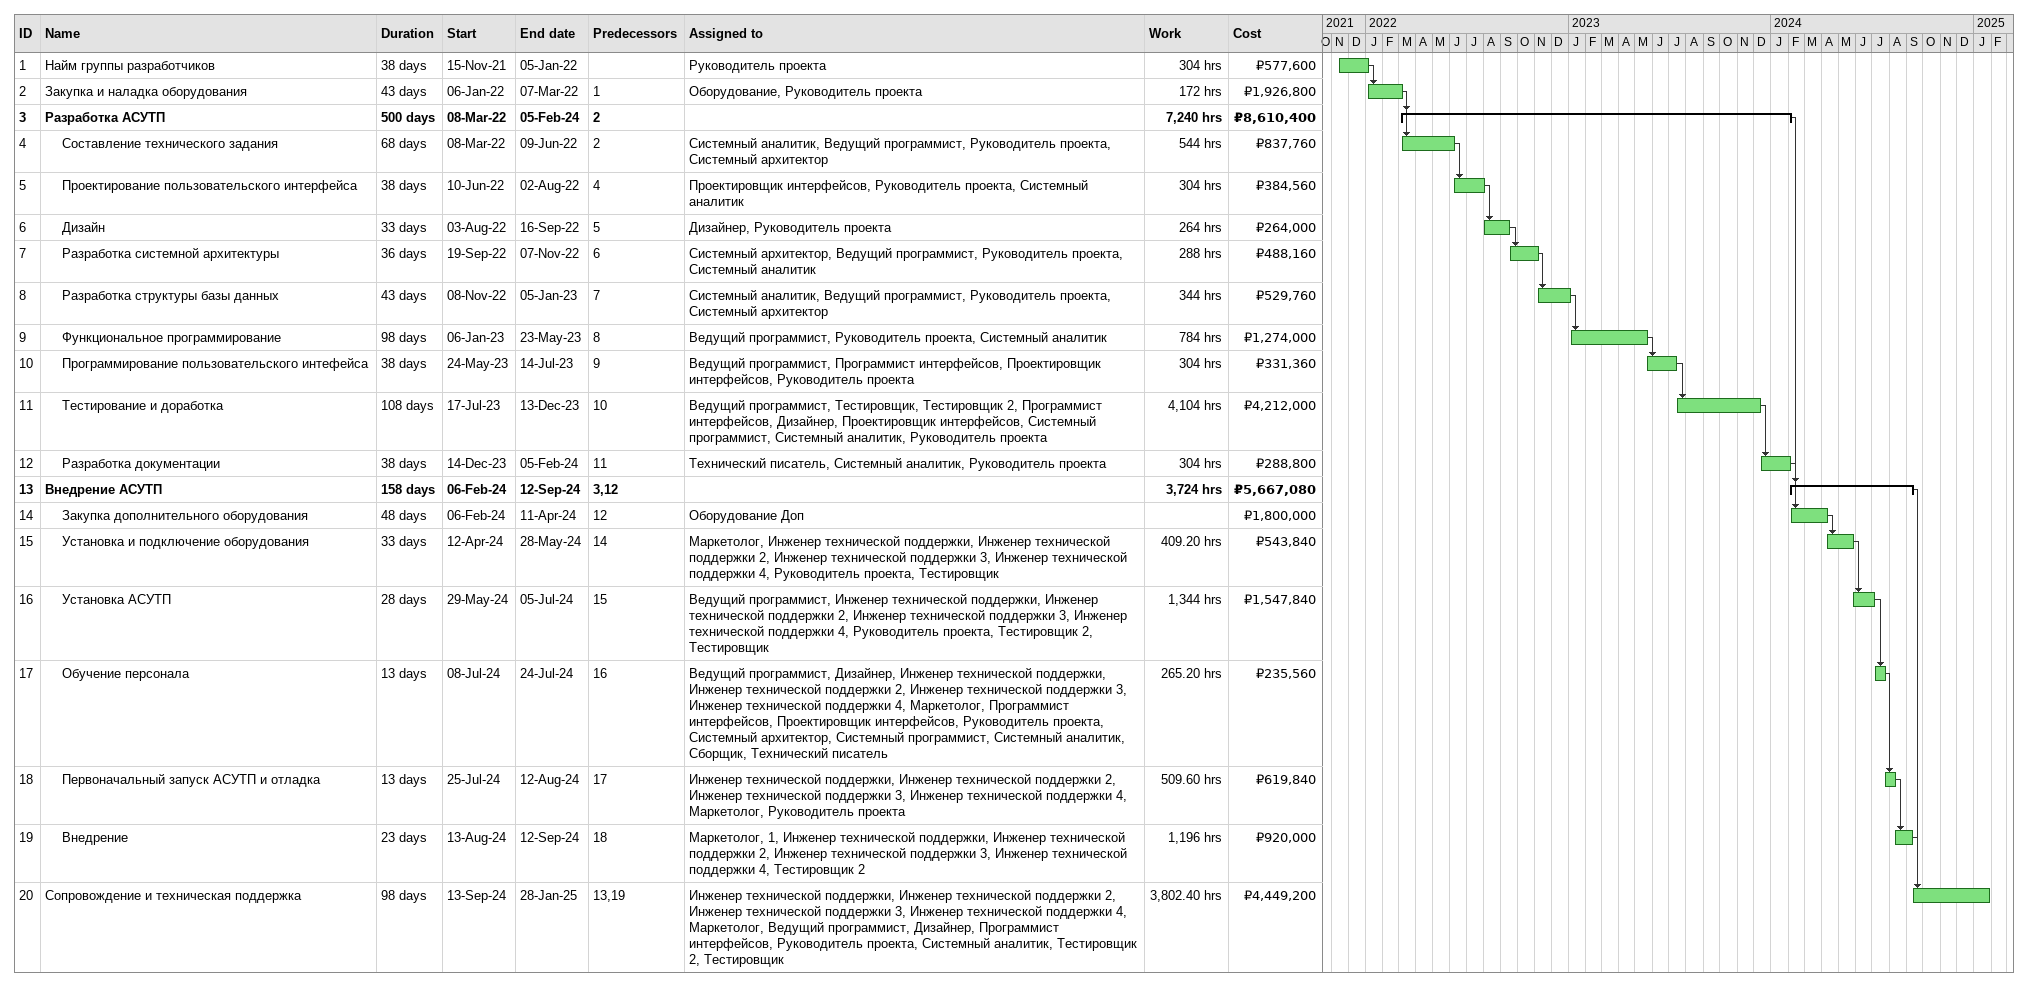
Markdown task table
| ID | Level | Task | Duration | Start | Finish | Predecessors | Resources | Work (h) | Cost (₽) |
|---|---|---|---|---|---|---|---|---|---|
| 1 | 1 | Найм группы разработчиков | 38d | 2021-11-15 | 2022-01-05 |  | Руководитель проекта | 304 | 577600 |
| 2 | 1 | Закупка и наладка оборудования | 43d | 2022-01-06 | 2022-03-07 | 1 | Оборудование, Руководитель проекта | 172 | 1926800 |
| 3 | 1 | **Разработка АСУТП** | 500d | 2022-03-08 | 2024-02-05 | 2 |  | 7240 | 8610400 |
| 4 | 2 | Составление технического задания | 68d | 2022-03-08 | 2022-06-09 | 2 | Системный аналитик, Ведущий программист, Руководитель проекта, Системный архитектор | 544 | 837760 |
| 5 | 2 | Проектирование пользовательского интерфейса | 38d | 2022-06-10 | 2022-08-02 | 4 | Проектировщик интерфейсов, Руководитель проекта, Системный аналитик | 304 | 384560 |
| 6 | 2 | Дизайн | 33d | 2022-08-03 | 2022-09-16 | 5 | Дизайнер, Руководитель проекта | 264 | 264000 |
| 7 | 2 | Разработка системной архитектуры | 36d | 2022-09-19 | 2022-11-07 | 6 | Системный архитектор, Ведущий программист, Руководитель проекта, Системный аналитик | 288 | 488160 |
| 8 | 2 | Разработка структуры базы данных | 43d | 2022-11-08 | 2023-01-05 | 7 | Системный аналитик, Ведущий программист, Руководитель проекта, Системный архитектор | 344 | 529760 |
| 9 | 2 | Функциональное программирование | 98d | 2023-01-06 | 2023-05-23 | 8 | Ведущий программист, Руководитель проекта, Системный аналитик | 784 | 1274000 |
| 10 | 2 | Программирование пользовательского интефейса | 38d | 2023-05-24 | 2023-07-14 | 9 | Ведущий программист, Программист интерфейсов, Проектировщик интерфейсов, Руководитель проекта | 304 | 331360 |
| 11 | 2 | Тестирование и доработка | 108d | 2023-07-17 | 2023-12-13 | 10 | Ведущий программист, Тестировщик, Тестировщик 2, Программист интерфейсов, Дизайнер, Проектировщик интерфейсов, Системный программист, Системный аналитик, Руководитель проекта | 4104 | 4212000 |
| 12 | 2 | Разработка документации | 38d | 2023-12-14 | 2024-02-05 | 11 | Технический писатель, Системный аналитик, Руководитель проекта | 304 | 288800 |
| 13 | 1 | **Внедрение АСУТП** | 158d | 2024-02-06 | 2024-09-12 | 3, 12 |  | 3724 | 5667080 |
| 14 | 2 | Закупка дополнительного оборудования | 48d | 2024-02-06 | 2024-04-11 | 12 | Оборудование Доп |  | 1800000 |
| 15 | 2 | Установка и подключение оборудования | 33d | 2024-04-12 | 2024-05-28 | 14 | Маркетолог, Инженер технической поддержки, Инженер технической поддержки 2, Инженер технической поддержки 3, Инженер технической поддержки 4, Руководитель проекта, Тестировщик | 409.20 | 543840 |
| 16 | 2 | Установка АСУТП | 28d | 2024-05-29 | 2024-07-05 | 15 | Ведущий программист, Инженер технической поддержки, Инженер технической поддержки 2, Инженер технической поддержки 3, Инженер технической поддержки 4, Руководитель проекта, Тестировщик 2, Тестировщик | 1344 | 1547840 |
| 17 | 2 | Обучение персонала | 13d | 2024-07-08 | 2024-07-24 | 16 | Ведущий программист, Дизайнер, Инженер технической поддержки, Инженер технической поддержки 2, Инженер технической поддержки 3, Инженер технической поддержки 4, Маркетолог, Программист интерфейсов, Проектировщик интерфейсов, Руководитель проекта, Системный архитектор, Системный программист, Системный аналитик, Сборщик, Технический писатель | 265.20 | 235560 |
| 18 | 2 | Первоначальный запуск АСУТП и отладка | 13d | 2024-07-25 | 2024-08-12 | 17 | Инженер технической поддержки, Инженер технической поддержки 2, Инженер технической поддержки 3, Инженер технической поддержки 4, Маркетолог, Руководитель проекта | 509.60 | 619840 |
| 19 | 2 | Внедрение | 23d | 2024-08-13 | 2024-09-12 | 18 | Маркетолог, 1, Инженер технической поддержки, Инженер технической поддержки 2, Инженер технической поддержки 3, Инженер технической поддержки 4, Тестировщик 2 | 1196 | 920000 |
| 20 | 1 | Сопровождение и техническая поддержка | 98d | 2024-09-13 | 2025-01-28 | 13, 19 | Инженер технической поддержки, Инженер технической поддержки 2, Инженер технической поддержки 3, Инженер технической поддержки 4, Маркетолог, Ведущий программист, Дизайнер, Программист интерфейсов, Руководитель проекта, Системный аналитик, Тестировщик 2, Тестировщик | 3802.40 | 4449200 |
